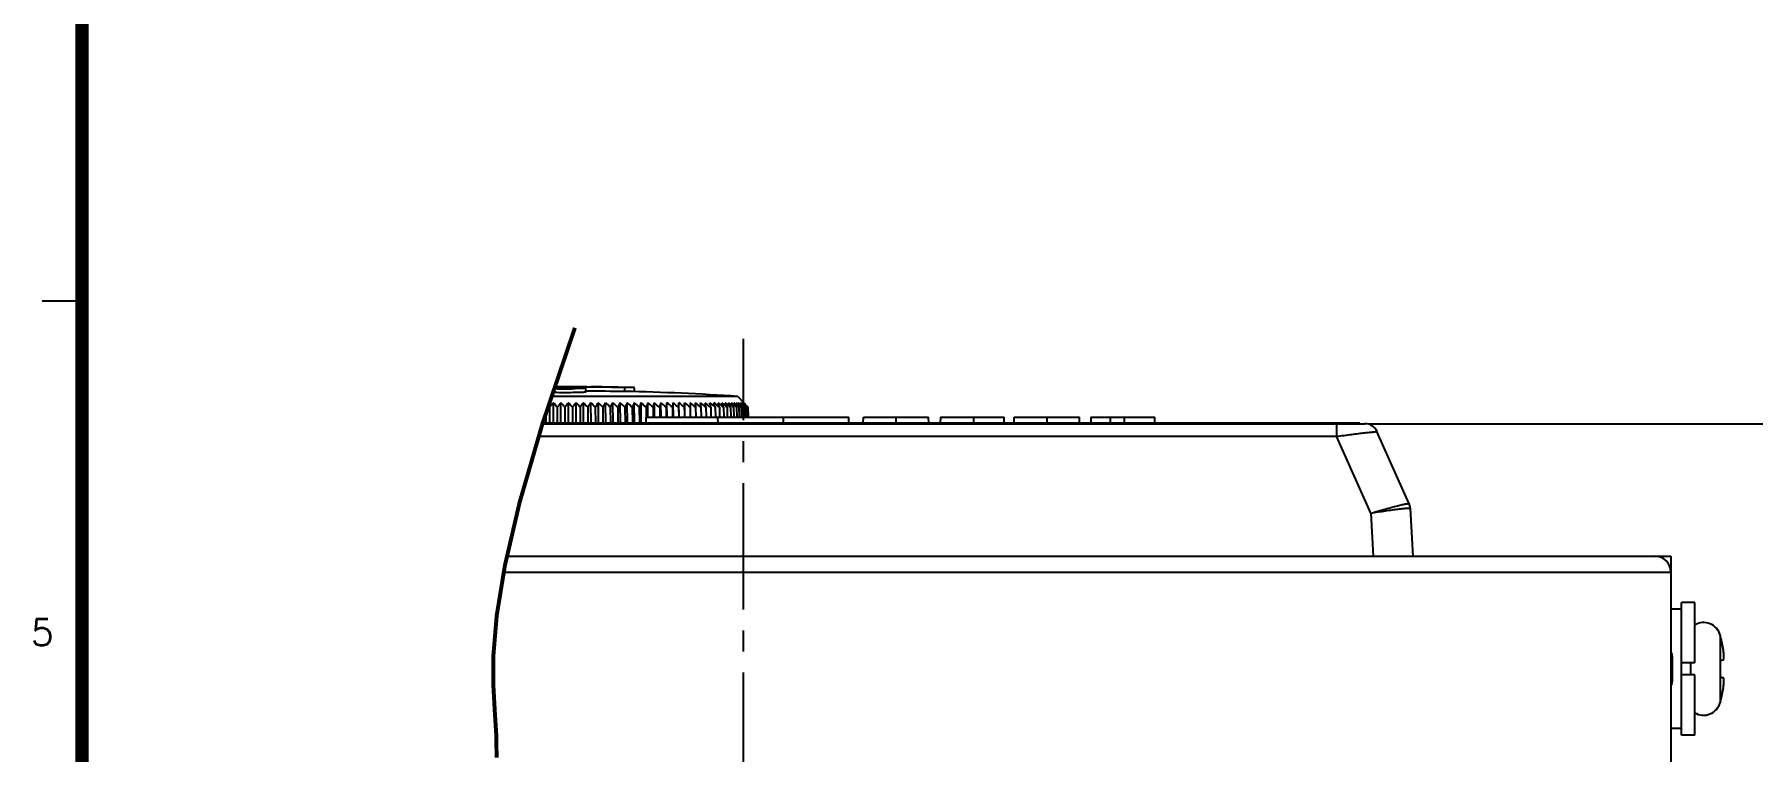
# Model space of a CAD drawing. Extents: x -329 to 5579, y -1942 to 3105.
# Drawn here: x 1797.2 to 1926.9, y -1642.4 to -1588.2 of the extents above; entities that cross this region are included whole.
import ezdxf
from ezdxf.enums import TextEntityAlignment as Align

# ---------------------------------------------------------------- set-up
doc = ezdxf.new("R2010")
doc.units = 0
doc.header["$PDMODE"] = 3
doc.header["$PDSIZE"] = 1.5
doc.linetypes.add('CENTER', pattern=[17.8, 10.75, -2.35, 2.35, -2.35])
doc.linetypes.add('CENTER2', pattern=[28.575, 19.05, -3.175, 3.175, -3.175])
doc.layers.get('0').update_dxf_attribs({"linetype": 'CONTINUOUS'})
doc.layers.get('DEFPOINTS').update_dxf_attribs({"linetype": 'CONTINUOUS'})
for name, color, linetype in [('3', 112, 'CENTER'), ('DIM', 1, 'CONTINUOUS'), ('JW009818UAN4DXF_CONTINUOUS', 7, 'CONTINUOUS'), ('KNOB_ROTARY9DXF_CONTINUOUS', 7, 'CONTINUOUS'), ('PANEL_TOP400DXF_CONTINUOUS', 7, 'CONTINUOUS'), ('PH_M4X8_DXF_CONTINUOUS_LIN', 7, 'CONTINUOUS'), ('S_WASHER_M4_DXF_CONTINUOUS', 7, 'CONTINUOUS'), ('TOP_CASE-90ADXF_CONTINUOUS', 7, 'CONTINUOUS'), ('WASHER_M4_DXF_CONTINUOUS_L', 7, 'CONTINUOUS'), ('WINDOW_SHEETDXF_CONTINUOUS', 7, 'CONTINUOUS')]:
    doc.layers.add(name, color=color, linetype=linetype)
doc.styles.add('OMI-1', font='arial.ttf', dxfattribs={"oblique": 1})
doc.styles.add('SIM', font='simplex')
doc.dimstyles.new('1', dxfattribs={"dimtxt": 4, "dimasz": 2.5, "dimexe": 0.8, "dimexo": 0.3, "dimgap": 0.5, "dimtad": 1, "dimtoh": 1, "dimdec": 1, "dimzin": 0, "dimtxsty": 'OMI-1', "dimcen": 0, "dimclrd": 256, "dimclre": 256, "dimclrt": 256, "dimazin": 3, "dimtfac": 0.8, "dimtdec": 1, "dimtix": 1, "dimtmove": 0, "dimatfit": 3, "dimtolj": 1, "dimtzin": 0})

# ---------------------------------------------------------------- blocks, each defined once
blk = doc.blocks.new('*D8159')
at = {"layer": 'DEFPOINTS', "color": 0}
for p in [(1897.63, -1617.6), (1924.02, -1877.8), (1941.47, -1877.8)]:
    blk.add_point(p, dxfattribs=at)
at = {"layer": 'DIM'}
for p, q in [((1897.93, -1617.6), (1942.27, -1617.6)), ((1941.47, -1620.1), (1941.47, -1875.3)), ((1924.32, -1877.8), (1942.27, -1877.8))]:
    blk.add_line(p, q, dxfattribs=at)
for points in [[(1941.89, -1620.1), (1941.06, -1620.1), (1941.47, -1617.6)], [(1941.06, -1875.3), (1941.89, -1875.3), (1941.47, -1877.8)]]:
    blk.add_solid(points, dxfattribs=at)
at = {"layer": 'DIM', "insert": (1938.93, -1747.7), "char_height": 4, "attachment_point": 5, "rotation": 90, "style": 'OMI-1'}
blk.add_mtext('\\A1;260.2', dxfattribs=at)

msp = doc.modelspace()

# ---------------------------------------------------------------- linework, layer by layer
msp.add_line((1800.8, -1608.35), (1797.8, -1608.35))
at = {"const_width": 1}
msp.add_lwpolyline([(2600.8, -1388.35), (1800.8, -1388.35), (1800.8, -1938.35), (2600.8, -1938.35)], close=True, dxfattribs=at)
at = {"layer": '3', "linetype": 'CENTER2', "ltscale": 0.5}
msp.add_line((1850.72, -1903.08), (1850.72, -1611.19), dxfattribs=at)
at = {"layer": 'DIM', "const_width": 0.3, "flags": 128}
msp.add_lwpolyline([(1838, -1610.36), (1835.55, -1617.61), (1833.83, -1623.53), (1832.72, -1628.29), (1832.1, -1632.07), (1831.85, -1635.07), (1831.85, -1637.46), (1831.96, -1639.43), (1832.07, -1641.16), (1832.09, -1642.8)], dxfattribs=at)
at = {"layer": 'JW009818UAN4DXF_CONTINUOUS', "color": 7, "linetype": 'CONTINUOUS'}
msp.add_line((1920.82, -1635.12), (1920.82, -1637.09), dxfattribs=at)
for centre, start, end in [((1920.32, -1635.12), 0, 36.7998), ((1920.32, -1637.09), 323.2002, 0)]:
    msp.add_arc(centre, 0.5, start, end, dxfattribs=at)
at = {"layer": 'KNOB_ROTARY9DXF_CONTINUOUS', "color": 7, "linetype": 'CONTINUOUS'}
for p, q in [((1850.3, -1615.54), (1836.24, -1615.54)), ((1836.71, -1614.82), (1836.79, -1614.82)), ((1836.71, -1614.87), (1836.71, -1614.84)), ((1837.24, -1614.82), (1837.24, -1614.81)), ((1837.76, -1614.82), (1837.68, -1614.82)), ((1837.76, -1614.84), (1837.76, -1614.87)), ((1838.81, -1614.83), (1838.72, -1614.83)), ((1838.81, -1614.91), (1838.81, -1615.21)), ((1839.19, -1614.82), (1839.34, -1614.83)), ((1841.77, -1615.19), (1841.77, -1614.89)), ((1842.49, -1615.18), (1842.49, -1614.88)), ((1850.3, -1615.54), (1850.75, -1616.02)), ((1835.82, -1617.55), (1835.82, -1616.79)), ((1836.08, -1616.35), (1836.08, -1617.55)), ((1836.39, -1617.55), (1836.39, -1616.03)), ((1836.66, -1616.35), (1836.66, -1617.55)), ((1836.95, -1617.55), (1836.95, -1616.03)), ((1837.24, -1616.35), (1837.24, -1617.55)), ((1837.52, -1617.55), (1837.52, -1616.03)), ((1837.82, -1616.35), (1837.82, -1617.55)), ((1838.09, -1617.55), (1838.09, -1616.03)), ((1838.39, -1616.35), (1838.4, -1617.55)), ((1838.65, -1617.55), (1838.65, -1616.03)), ((1838.97, -1616.35), (1838.97, -1617.55)), ((1839.22, -1617.55), (1839.21, -1616.03)), ((1839.54, -1616.35), (1839.55, -1617.55)), ((1839.78, -1617.55), (1839.77, -1616.03)), ((1840.11, -1616.35), (1840.12, -1617.55)), ((1840.33, -1617.55), (1840.32, -1616.03)), ((1840.67, -1616.35), (1840.68, -1617.55)), ((1840.88, -1617.55), (1840.87, -1616.03)), ((1841.23, -1616.35), (1841.24, -1617.55)), ((1841.43, -1617.55), (1841.41, -1616.03)), ((1841.78, -1616.35), (1841.79, -1617.55)), ((1841.96, -1617.55), (1841.95, -1616.03)), ((1842.33, -1616.35), (1842.34, -1617.55)), ((1842.49, -1617.55), (1842.48, -1616.03)), ((1842.86, -1616.35), (1842.87, -1617.55)), ((1843.01, -1617.55), (1842.99, -1616.03)), ((1843.38, -1616.35), (1843.39, -1617.1)), ((1843.51, -1617.1), (1843.5, -1616.03)), ((1843.9, -1616.35), (1843.91, -1617.1)), ((1844.01, -1617.1), (1844, -1616.03)), ((1844.4, -1616.35), (1844.41, -1617.1)), ((1844.5, -1617.1), (1844.48, -1616.03)), ((1844.89, -1616.35), (1844.9, -1617.1)), ((1844.97, -1617.1), (1844.95, -1616.03)), ((1845.36, -1616.35), (1845.37, -1617.1)), ((1845.43, -1617.11), (1845.41, -1616.03)), ((1845.82, -1616.35), (1845.84, -1617.1)), ((1845.87, -1617.1), (1845.85, -1616.03)), ((1846.28, -1616.03), (1846.27, -1616.35)), ((1846.27, -1616.35), (1846.28, -1617.1)), ((1846.3, -1617.1), (1846.28, -1616.03)), ((1846.7, -1616.03), (1846.7, -1616.35)), ((1846.7, -1616.35), (1846.71, -1617.1)), ((1847.09, -1616.03), (1847.11, -1616.35)), ((1847.11, -1616.35), (1847.13, -1617.1)), ((1847.51, -1616.35), (1847.52, -1617.1)), ((1847.89, -1616.35), (1847.9, -1617.1)), ((1848.25, -1616.35), (1848.26, -1617.1)), ((1848.59, -1616.35), (1848.6, -1617.1)), ((1848.91, -1616.35), (1848.92, -1617.1)), ((1849.21, -1616.35), (1849.23, -1617.1)), ((1849.49, -1616.35), (1849.5, -1617.1)), ((1849.74, -1616.35), (1849.76, -1617.1)), ((1849.98, -1616.35), (1850, -1617.1)), ((1850.18, -1616.03), (1850.22, -1616.1)), ((1850.19, -1616.35), (1850.21, -1617.1)), ((1850.38, -1616.35), (1850.27, -1616.26)), ((1850.38, -1616.35), (1850.27, -1616.26)), ((1850.38, -1616.35), (1850.4, -1617.1)), ((1850.55, -1616.35), (1850.46, -1616.27)), ((1850.5, -1616.27), (1850.55, -1616.35)), ((1850.55, -1616.35), (1850.57, -1617.1)), ((1850.7, -1616.35), (1850.62, -1616.28)), ((1850.64, -1616.28), (1850.7, -1616.35)), ((1850.65, -1616.28), (1850.7, -1616.35)), ((1850.7, -1616.35), (1850.71, -1617.1)), ((1850.71, -1616.03), (1850.74, -1616.06)), ((1850.74, -1616.06), (1850.71, -1616.03)), ((1850.78, -1616.06), (1850.74, -1616.03)), ((1850.74, -1616.03), (1850.81, -1616.1)), ((1850.82, -1616.35), (1850.74, -1616.28)), ((1850.76, -1616.28), (1850.79, -1616.31)), ((1850.82, -1616.35), (1850.83, -1617.1)), ((1850.91, -1616.35), (1850.83, -1616.28)), ((1850.98, -1616.35), (1850.9, -1616.27)), ((1850.91, -1616.27), (1850.92, -1616.28)), ((1850.91, -1616.35), (1850.93, -1617.1)), ((1851.03, -1616.35), (1850.96, -1616.28)), ((1850.98, -1616.35), (1851, -1617.1)), ((1851.06, -1616.35), (1850.99, -1616.28)), ((1851.03, -1616.35), (1851.05, -1617.1)), ((1851.06, -1616.35), (1851.08, -1617.1))]:
    msp.add_line(p, q, dxfattribs=at)
for centre, radius, start, end in [((1837.24, -1815.11), 200.28, 90.1502, 90.216), ((1837.24, -1815.11), 200.29, 89.4275, 90.2147), ((1837.24, -1714.97), 100.16, 90.3005, 90.4276), ((1837.19, -1570.89), 44.07, 269.3307, 269.5095), ((1837.24, -1714.96), 100.15, 90, 90.2544), ((1837.23, -1565.04), 49.92, 269.5127, 270.0045), ((1837.24, -1632.01), 17.12, 90.0001, 90.1792), ((1837.24, -1714.96), 100.15, 89.7456, 90), ((1837.24, -1632.01), 17.12, 89.8208, 89.9999), ((1837.24, -1565.04), 49.92, 269.9955, 270.4865), ((1837.29, -1570.87), 44.09, 270.4898, 270.6688), ((1837.24, -1714.97), 100.15, 89.583, 89.6995), ((1837.24, -1815.11), 200.28, 88.7022, 89.8498), ((1837.24, -1714.97), 100.16, 89.1505, 89.583), ((1837.24, -1714.99), 100.17, 88.8551, 89.0981), ((1837.24, -1815.11), 199.98, 88.7002, 89.5486), ((1837.24, -1815.11), 200.3, 88.4981, 89.4385), ((1837.98, -1715.02), 100.21, 87.8298, 89.2236), ((1837.24, -1815.11), 200, 86.2544, 88.7002), ((1803.07, -1642.14), 41.89, 38.002, 38.1714), ((1868.42, -1646.69), 44.35, 136.2516, 136.8299), ((1803.95, -1643.27), 42.36, 39.4463, 40.0176), ((1869.06, -1645.55), 43.61, 137.3976, 137.9748), ((1804.72, -1644.4), 42.94, 40.7856, 41.3605), ((1869.75, -1644.4), 42.94, 138.6395, 139.2144), ((1805.42, -1645.55), 43.61, 42.0252, 42.6024), ((1870.53, -1643.27), 42.36, 139.9824, 140.5537), ((1806.05, -1646.69), 44.35, 43.1701, 43.7484), ((1871.4, -1642.14), 41.89, 141.4319, 141.998), ((1806.63, -1647.83), 45.13, 44.2253, 44.8037), ((1872.4, -1641.04), 41.56, 142.9934, 143.5522), ((1807.17, -1648.95), 45.94, 45.1955, 45.7733), ((1873.56, -1639.97), 41.41, 144.6722, 145.2213), ((1807.67, -1650.04), 46.77, 46.085, 46.6618), ((1874.9, -1638.94), 41.48, 146.4732, 147.0098), ((1808.15, -1651.11), 47.61, 46.898, 47.4733), ((1876.5, -1637.94), 41.83, 148.4007, 148.9218), ((1808.6, -1652.14), 48.43, 47.6384, 48.2119), ((1878.42, -1637), 42.53, 150.4582, 150.96), ((1809.03, -1653.12), 49.24, 48.3096, 48.8812), ((1880.76, -1636.1), 43.69, 152.6479, 153.1265), ((1809.45, -1654.05), 50.02, 48.915, 49.4845), ((1883.67, -1635.26), 45.46, 154.9703, 155.4213), ((1809.87, -1654.92), 50.76, 49.4573, 50.0247), ((1887.37, -1634.48), 48.06, 157.424, 157.8428), ((1810.27, -1655.73), 51.45, 49.9393, 50.5047), ((1892.21, -1633.75), 51.83, 160.0051, 160.3868), ((1810.66, -1656.47), 52.1, 50.3632, 50.9267), ((1898.75, -1633.07), 57.35, 162.707, 163.0466), ((1811.05, -1657.14), 52.68, 50.7312, 51.2928), ((1908.01, -1632.43), 65.61, 165.5199, 165.8127), ((1811.44, -1657.72), 53.2, 51.0449, 51.6048), ((1921.99, -1631.8), 78.63, 168.4308, 168.6723), ((1811.82, -1658.22), 53.65, 51.3058, 51.8642), ((1945.27, -1631.09), 100.99, 171.4235, 171.6099), ((1812.21, -1658.64), 54.02, 51.5153, 52.0724), ((1991.2, -1630.07), 146.03, 174.4791, 174.6072), ((1812.59, -1658.96), 54.31, 51.6743, 52.2303), ((1812.97, -1659.19), 54.53, 51.7836, 52.3388), ((1813.34, -1659.33), 54.66, 51.8436, 52.3982), ((1813.72, -1659.38), 54.71, 51.8548, 52.409), ((1686.22, -1635.49), 162.43, 6.7682, 6.8836), ((1814.09, -1659.33), 54.68, 51.8171, 52.3712), ((1740.39, -1634.8), 109.07, 9.7406, 9.9138), ((1814.45, -1659.19), 54.56, 51.7303, 52.2845), ((1814.82, -1658.95), 54.37, 51.5941, 52.1487), ((1766.48, -1634.7), 83.8, 12.6447, 12.8724), ((1815.17, -1658.63), 54.09, 51.4078, 51.9629), ((1781.66, -1634.87), 69.44, 15.4633, 15.7416), ((1815.52, -1658.21), 53.74, 51.1705, 51.7263), ((1791.48, -1635.21), 60.45, 18.1822, 18.5066), ((1815.85, -1657.71), 53.31, 50.8811, 51.4378), ((1798.26, -1635.7), 54.5, 20.7901, 21.1559), ((1816.18, -1657.13), 52.82, 50.5381, 51.0959), ((1803.15, -1636.29), 50.45, 23.2788, 23.6811), ((1816.49, -1656.47), 52.26, 50.14, 50.699), ((1806.78, -1636.97), 47.65, 25.6428, 26.0769), ((1817.26, -1655.15), 50.89, 49.8622, 50.2473), ((1809.55, -1637.74), 45.74, 27.8791, 28.3404), ((1817.48, -1654.42), 50.32, 49.3294, 49.734), ((1811.67, -1638.58), 44.48, 29.9868, 30.4712), ((1815.71, -1657), 53.31, 49.6887, 49.8638), ((1817.68, -1653.62), 49.7, 48.7344, 49.1588), ((1812.86, -1639.77), 44.24, 31.9689, 32.3575), ((1817.84, -1652.77), 49.05, 48.0743, 48.519), ((1815.05, -1640.13), 42.73, 33.9429, 34.3434), ((1818.03, -1651.8), 48.28, 47.3693, 47.8116), ((1816, -1641.14), 42.64, 35.6726, 36.0895), ((1818.18, -1650.8), 47.52, 46.5901, 47.0329), ((1816.75, -1642.17), 42.74, 37.2909, 37.7156), ((1818.33, -1649.7), 46.68, 45.7552, 46.1794), ((1817.32, -1643.24), 43.03, 38.796, 39.2268), ((1818.14, -1648.87), 46.25, 44.804, 45.1823), ((1817.59, -1644.44), 43.63, 40.2106, 40.5657), ((1818.12, -1647.78), 45.53, 43.788, 44.1657), ((1817.65, -1645.75), 44.48, 41.4885, 41.7996)]:
    msp.add_arc(centre, radius, start, end, dxfattribs=at)
for points, knots in [([(1837.24, -1615.26), (1837.04, -1615.26), (1836.74, -1615.26), (1836.45, -1615.25), (1836.35, -1615.25), (1836.34, -1615.25)], [0, 0, 0, 0, 0.3821222, 0.5547383, 0.5670877, 0.5670877, 0.5670877, 0.5670877]), ([(1836.79, -1614.9), (1836.78, -1614.9), (1836.76, -1614.9), (1836.73, -1614.9), (1836.72, -1614.9), (1836.71, -1614.91), (1836.71, -1614.91)], [0, 0, 0, 0, 0.427896, 0.739759, 0.930404, 1, 1, 1, 1]), ([(1836.71, -1614.91), (1836.71, -1614.91), (1836.72, -1614.91), (1836.74, -1614.91), (1836.77, -1614.91), (1836.8, -1614.92), (1836.81, -1614.92)], [0, 0, 0, 0, 0.068717, 0.260319, 0.573232, 1, 1, 1, 1]), ([(1837.18, -1614.89), (1837.14, -1614.89), (1837.01, -1614.89), (1836.88, -1614.89), (1836.79, -1614.9)], [0, 0, 0, 0, 0.299742, 1, 1, 1, 1]), ([(1836.81, -1614.92), (1836.84, -1614.92), (1836.98, -1614.92), (1837.12, -1614.92), (1837.24, -1614.92)], [0, 0, 0, 0, 0.196196, 1, 1, 1, 1]), ([(1837.24, -1614.92), (1837.28, -1614.92), (1837.42, -1614.92), (1837.56, -1614.92), (1837.66, -1614.92)], [0, 0, 0, 0, 0.289141, 1, 1, 1, 1]), ([(1838.81, -1615.21), (1838.81, -1615.22), (1838.8, -1615.22), (1838.78, -1615.22), (1838.74, -1615.23), (1838.66, -1615.23), (1838.53, -1615.24), (1838.34, -1615.25), (1838.1, -1615.25), (1837.73, -1615.26), (1837.44, -1615.26), (1837.24, -1615.26)], [0, 0, 0, 0, 0.00565, 0.020314, 0.044275, 0.077383, 0.16974, 0.293937, 0.445257, 0.617882, 1, 1, 1, 1]), ([(1837.69, -1614.9), (1837.66, -1614.9), (1837.53, -1614.89), (1837.4, -1614.89), (1837.29, -1614.89)], [0, 0, 0, 0, 0.186758, 1, 1, 1, 1]), ([(1837.66, -1614.92), (1837.68, -1614.92), (1837.7, -1614.91), (1837.73, -1614.91), (1837.75, -1614.91), (1837.76, -1614.91), (1837.76, -1614.91)], [0, 0, 0, 0, 0.426739, 0.739682, 0.931299, 1, 1, 1, 1]), ([(1837.76, -1614.91), (1837.76, -1614.91), (1837.75, -1614.9), (1837.74, -1614.9), (1837.72, -1614.9), (1837.7, -1614.9), (1837.69, -1614.9)], [0, 0, 0, 0, 0.06958, 0.26023, 0.57211, 1, 1, 1, 1]), ([(1837.76, -1614.87), (1837.9, -1614.87), (1838.11, -1614.87), (1838.36, -1614.88), (1838.51, -1614.88), (1838.63, -1614.89), (1838.73, -1614.9), (1838.77, -1614.91), (1838.81, -1614.91), (1838.81, -1614.91)], [0, 0, 0, 0, 0.404069, 0.576329, 0.723235, 0.841352, 0.927925, 0.980992, 1, 1, 1, 1]), ([(1838.81, -1614.91), (1838.81, -1614.92), (1838.78, -1614.92), (1838.73, -1614.93), (1838.64, -1614.93), (1838.53, -1614.94), (1838.38, -1614.95), (1838.13, -1614.95), (1837.94, -1614.96), (1837.8, -1614.96)], [0, 0, 0, 0, 0.018937, 0.071725, 0.157859, 0.275582, 0.422212, 0.594533, 1, 1, 1, 1])]:
    msp.add_open_spline(points, degree=3, knots=knots, dxfattribs=at)
for points in [[(1836.67, -1614.96), (1836.6, -1614.96), (1836.52, -1614.96), (1836.44, -1614.95)], [(1836.47, -1614.87), (1836.55, -1614.87), (1836.63, -1614.87), (1836.71, -1614.87)]]:
    msp.add_open_spline(points, degree=3, dxfattribs=at)
at = {"layer": 'PANEL_TOP400DXF_CONTINUOUS', "color": 7, "linetype": 'CONTINUOUS'}
for p, q in [((1832.88, -1627.6), (1920.72, -1627.6)), ((1920.72, -1627.6), (1920.72, -1645.6)), ((1832.64, -1628.8), (1920.72, -1628.8))]:
    msp.add_line(p, q, dxfattribs=at)
msp.add_arc((1919.52, -1628.8), 1.2, 0, 90, dxfattribs=at)
at = {"layer": 'PH_M4X8_DXF_CONTINUOUS_LIN', "color": 7, "linetype": 'CONTINUOUS'}
for p, q in [((1924.46, -1638.65), (1924.46, -1633.55)), ((1924.48, -1633.63), (1924.46, -1633.55)), ((1924.48, -1633.72), (1924.48, -1633.63)), ((1922.22, -1636.56), (1922.22, -1635.66)), ((1924.48, -1635.47), (1924.68, -1635.43)), ((1924.48, -1636.74), (1924.48, -1635.47)), ((1924.68, -1636.78), (1924.48, -1636.74)), ((1924.48, -1636.74), (1924.68, -1636.78)), ((1924.48, -1638.58), (1924.46, -1638.65)), ((1924.48, -1638.58), (1924.46, -1638.65)), ((1924.48, -1638.58), (1924.48, -1638.49))]:
    msp.add_line(p, q, dxfattribs=at)
for centre, radius, start, end in [((1923.19, -1633.92), 1.31, 16.0916, 121.0093), ((1915.51, -1636.1), 9.28, 8.7547, 14.9042), ((1915.51, -1636.1), 9.28, 8.7551, 14.9051), ((1915.51, -1636.11), 9.28, 345.0949, 351.2449), ((1923.19, -1638.29), 1.31, 238.9907, 343.9084)]:
    msp.add_arc(centre, radius, start, end, dxfattribs=at)
for points, knots in [([(1924.68, -1635.43), (1924.69, -1635.43), (1924.7, -1635.42), (1924.71, -1635.4), (1924.72, -1635.36), (1924.73, -1635.29), (1924.73, -1635.2), (1924.73, -1635.09), (1924.71, -1634.92), (1924.7, -1634.78), (1924.68, -1634.69)], [0, 0, 0, 0, 0.034903, 0.061912, 0.096543, 0.189092, 0.311193, 0.459008, 0.627277, 1, 1, 1, 1]), ([(1924.68, -1637.52), (1924.7, -1637.43), (1924.71, -1637.29), (1924.73, -1637.12), (1924.73, -1637.01), (1924.73, -1636.92), (1924.72, -1636.85), (1924.71, -1636.82), (1924.7, -1636.79), (1924.69, -1636.78), (1924.68, -1636.78)], [0, 0, 0, 0, 0.373058, 0.541401, 0.689233, 0.811292, 0.903736, 0.938291, 0.96522, 1, 1, 1, 1]), ([(1924.68, -1636.78), (1924.68, -1636.78), (1924.69, -1636.78), (1924.69, -1636.78), (1924.7, -1636.78)], [0, 0, 0, 0, 0.229488, 1, 1, 1, 1])]:
    msp.add_open_spline(points, degree=3, knots=knots, dxfattribs=at)
at = {"layer": 'S_WASHER_M4_DXF_CONTINUOUS', "color": 7, "linetype": 'CONTINUOUS'}
for p, q in [((1921.52, -1635.66), (1921.52, -1631.1)), ((1922.52, -1631.1), (1921.52, -1631.1)), ((1922.52, -1635.66), (1922.52, -1631.1)), ((1922.52, -1635.66), (1921.52, -1635.66)), ((1921.52, -1641.1), (1921.52, -1636.56)), ((1922.52, -1636.56), (1921.52, -1636.56)), ((1922.22, -1636.56), (1921.52, -1636.56)), ((1922.52, -1641.1), (1922.52, -1636.56)), ((1922.52, -1641.1), (1921.52, -1641.1))]:
    msp.add_line(p, q, dxfattribs=at)
at = {"layer": 'TOP_CASE-90ADXF_CONTINUOUS', "color": 7, "linetype": 'CONTINUOUS'}
for p, q in [((1843.37, -1617.55), (1843.38, -1617.1)), ((1843.38, -1617.1), (1858.67, -1617.1)), ((1848.81, -1617.55), (1848.8, -1617.1)), ((1853.74, -1617.55), (1853.74, -1617.1)), ((1858.68, -1617.55), (1858.67, -1617.1)), ((1859.77, -1617.55), (1859.78, -1617.1)), ((1859.78, -1617.1), (1864.7, -1617.1)), ((1862.26, -1617.55), (1862.26, -1617.1)), ((1864.71, -1617.55), (1864.7, -1617.1)), ((1865.59, -1617.1), (1865.58, -1617.55)), ((1865.59, -1617.1), (1870.39, -1617.1)), ((1868.1, -1617.55), (1868.1, -1617.1)), ((1870.4, -1617.55), (1870.39, -1617.1)), ((1871.15, -1617.55), (1871.16, -1617.1)), ((1871.16, -1617.1), (1876.08, -1617.1)), ((1873.64, -1617.55), (1873.64, -1617.1)), ((1876.09, -1617.55), (1876.08, -1617.1)), ((1876.94, -1617.1), (1876.93, -1617.55)), ((1876.94, -1617.1), (1881.77, -1617.1)), ((1878.42, -1617.55), (1878.42, -1617.1)), ((1879.48, -1617.55), (1879.48, -1617.1)), ((1881.78, -1617.55), (1881.77, -1617.1)), ((1835.27, -1618.55), (1895.49, -1618.55)), ((1835.55, -1617.6), (1897.63, -1617.6)), ((1895.49, -1617.6), (1895.49, -1618.55)), ((1898.07, -1624.36), (1895.49, -1618.55)), ((1900.96, -1623.64), (1898.54, -1618.2)), ((1898.07, -1624.36), (1898.24, -1627.6)), ((1901.05, -1623.99), (1901.24, -1627.6))]:
    msp.add_line(p, q, dxfattribs=at)
for centre, radius, start, end in [((1897.63, -1618.6), 1, 24, 90), ((1900.05, -1624.04), 0.998, 17.4761, 23.9961), ((1900.05, -1624.04), 1, 3, 24), ((1900.05, -1624.04), 0.997, 14.6679, 17.4742), ((1900.05, -1624.04), 0.999, 5.3443, 14.6584), ((1900.05, -1624.04), 0.997, 3.0049, 5.3389)]:
    msp.add_arc(centre, radius, start, end, dxfattribs=at)
for points, knots in [([(1895.49, -1618.55), (1895.68, -1618.53), (1896.06, -1618.48), (1896.62, -1618.41), (1897.14, -1618.34), (1897.59, -1618.29), (1897.93, -1618.25), (1898.16, -1618.23), (1898.29, -1618.21), (1898.39, -1618.2), (1898.47, -1618.2), (1898.51, -1618.2), (1898.54, -1618.19), (1898.54, -1618.2)], [0, 0, 0, 0, 0.191183, 0.37586, 0.547273, 0.699152, 0.825235, 0.876841, 0.92002, 0.954253, 0.979151, 0.994418, 1, 1, 1, 1]), ([(1898.07, -1624.36), (1898.43, -1624.25), (1898.96, -1624.09), (1899.63, -1623.91), (1900.06, -1623.8), (1900.42, -1623.71), (1900.69, -1623.65), (1900.86, -1623.63), (1900.93, -1623.62), (1900.96, -1623.63), (1900.96, -1623.63)], [0, 0, 0, 0, 0.379769, 0.551238, 0.701889, 0.825979, 0.918843, 0.977098, 0.992734, 1, 1, 1, 1]), ([(1898.07, -1624.36), (1898.44, -1624.29), (1898.99, -1624.2), (1899.68, -1624.1), (1900.12, -1624.04), (1900.49, -1624), (1900.76, -1623.97), (1900.94, -1623.97), (1901.02, -1623.97), (1901.04, -1623.98), (1901.05, -1623.99)], [0, 0, 0, 0, 0.377937, 0.548926, 0.699417, 0.823676, 0.917035, 0.976097, 0.992239, 1, 1, 1, 1]), ([(1901.05, -1623.99), (1901.05, -1623.99), (1901.05, -1623.99), (1901.05, -1623.99), (1901.05, -1623.99)], [0, 0, 0, 0, 0.831136, 1, 1, 1, 1])]:
    msp.add_open_spline(points, degree=3, knots=knots, dxfattribs=at)
at = {"layer": 'WASHER_M4_DXF_CONTINUOUS_L', "color": 7, "linetype": 'CONTINUOUS'}
for p, q in [((1921.52, -1631.6), (1920.72, -1631.6)), ((1921.52, -1636.56), (1921.52, -1635.66)), ((1921.52, -1640.6), (1920.72, -1640.6))]:
    msp.add_line(p, q, dxfattribs=at)
at = {"layer": 'WINDOW_SHEETDXF_CONTINUOUS', "color": 7, "linetype": 'CONTINUOUS'}
for p, q in [((1897.24, -1617.55), (1835.56, -1617.55)), ((1897.24, -1617.6), (1895.49, -1617.6)), ((1897.24, -1617.55), (1897.24, -1617.6))]:
    msp.add_line(p, q, dxfattribs=at)

# ---------------------------------------------------------------- texts
at = {"style": 'SIM'}
msp.add_text('5', height=2, dxfattribs=at).set_placement((1797.8, -1633.35), align=Align.MIDDLE)

# ---------------------------------------------------------------- dimensions: what is measured, and where the dimension line sits
at = {"layer": 'DIM'}
dim = msp.add_linear_dim(base=(1941.47, -1877.8), p1=(1897.63, -1617.6), p2=(1924.02, -1877.8), angle=90, dimstyle='1', dxfattribs=at)
dim.commit()
dim.dimension.update_dxf_attribs({"geometry": '*D8159', "text_midpoint": (1938.93, -1747.7)})

doc.saveas('drawing.dxf')
